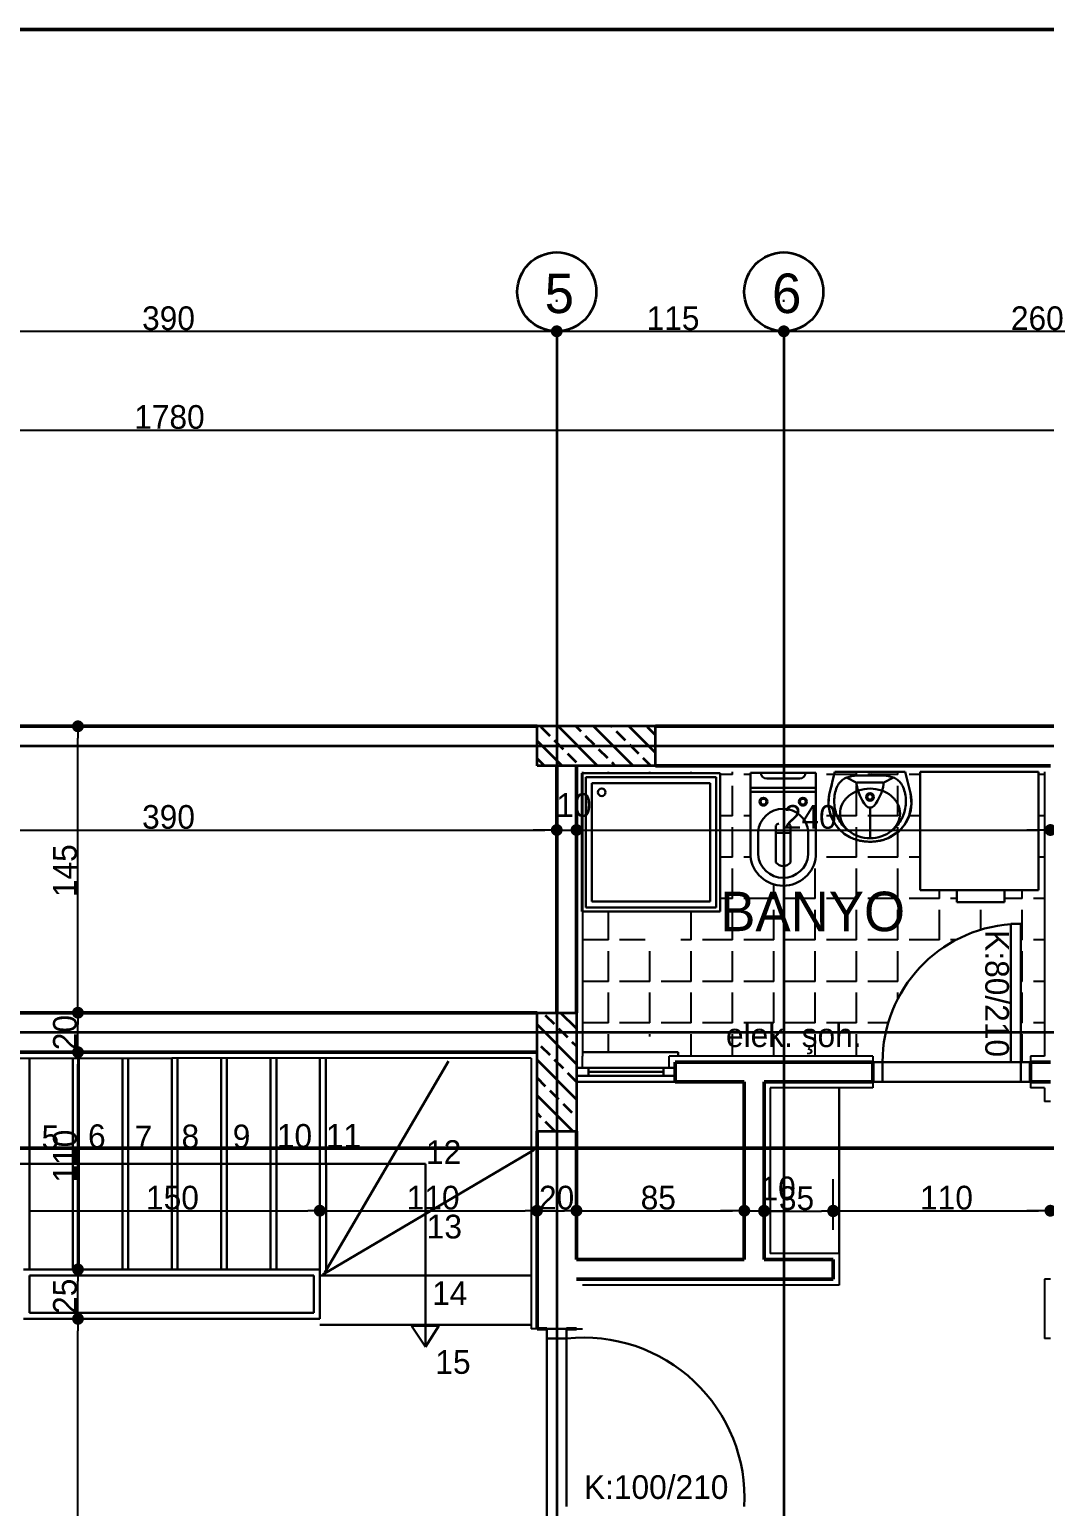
# Model space of a CAD drawing. Header units: millimetres. Extents: x 9537.41 to 9541.95, y -1431.78 to -1431.38.
# Drawn here: x 9537.7179 to 9537.8207, y -1431.5257 to -1431.3761 of the extents above; entities that cross this region are included whole.
import ezdxf
from ezdxf.enums import TextEntityAlignment as Align

# ---------------------------------------------------------------- set-up
doc = ezdxf.new("R2010")
doc.units = ezdxf.units.MM
for name, pattern in [('ACAD_ISO03W100', [30, 12, -18]), ('ACAD_ISO04W100', [30, 24, -3, 0, -3]), ('ACAD_ISO06W100', [36, 24, -3, 0, -3, 0, -3, 0, -3])]:
    doc.linetypes.add(name, pattern=pattern)
for name, color, linetype, lineweight in [('aks', 6, 'Continuous', 35), ('duvar', 214, 'Continuous', 50), ('kapı-pencere', 140, 'Continuous', 30), ('karo', 206, 'Continuous', 25), ('kesit', 3, 'Continuous', 50), ('kolon', 6, 'Continuous', 35), ('lvb.mut.', 203, 'Continuous', 30), ('merdiven', 162, 'Continuous', 30), ('sıva', 203, 'Continuous', 25), ('yazı', 161, 'Continuous', 35), ('ölçü', 4, 'Continuous', 25)]:
    doc.layers.add(name, color=color, linetype=linetype, lineweight=lineweight)

msp = doc.modelspace()

# ---------------------------------------------------------------- linework, layer by layer
at = {"color": 0, "linetype": 'ByBlock', "lineweight": -2}
for p, q in [((9537.770668064086, -1431.406689333453), (9537.770068064086, -1431.406689333453)), ((9537.771868064086, -1431.406689333453), (9537.772468064086, -1431.406689333453)), ((9537.793668064085, -1431.406689333453), (9537.793068064086, -1431.406689333453)), ((9537.794868064086, -1431.406689333453), (9537.795468064085, -1431.406689333453)), ((9537.722773131638, -1431.447289333453), (9537.722773131638, -1431.447889333453)), ((9537.770668064086, -1431.457189333453), (9537.770068064086, -1431.457189333453)), ((9537.770668064086, -1431.457189333453), (9537.770068064086, -1431.457189333453)), ((9537.773868064085, -1431.457189333453), (9537.774468064086, -1431.457189333453)), ((9537.773868064085, -1431.457189333453), (9537.774468064086, -1431.457189333453)), ((9537.820668064085, -1431.457189333453), (9537.820068064086, -1431.457189333453)), ((9537.820668064085, -1431.457189333453), (9537.820068064086, -1431.457189333453)), ((9537.722773131638, -1431.475089333453), (9537.722773131638, -1431.474489333453)), ((9537.722773131638, -1431.476289333453), (9537.722773131638, -1431.476889333453)), ((9537.722773131638, -1431.479089333453), (9537.722773131638, -1431.478489333453)), ((9537.722773131638, -1431.480289333453), (9537.722773131638, -1431.480889333453)), ((9537.717868064086, -1431.495740730483), (9537.718468064086, -1431.495740730483)), ((9537.746668064086, -1431.495740730483), (9537.746068064085, -1431.495740730483)), ((9537.747868064085, -1431.495740730483), (9537.748468064086, -1431.495740730483)), ((9537.768668064085, -1431.495740730483), (9537.768068064086, -1431.495740730483)), ((9537.769868064086, -1431.495740730483), (9537.770468064085, -1431.495740730483)), ((9537.772668064086, -1431.495740730483), (9537.772068064085, -1431.495740730483)), ((9537.773868064085, -1431.495740730483), (9537.774468064086, -1431.495740730483)), ((9537.789668064086, -1431.495740730483), (9537.789068064085, -1431.495740730483)), ((9537.789668064086, -1431.495740730483), (9537.789068064085, -1431.495740730483)), ((9537.792868064085, -1431.495740730483), (9537.793468064086, -1431.495740730483)), ((9537.792868064085, -1431.495795565496), (9537.793468064086, -1431.495795565496)), ((9537.798668064086, -1431.495795565496), (9537.798068064085, -1431.495795565496)), ((9537.799868064085, -1431.495740730483), (9537.800468064086, -1431.495740730483)), ((9537.820668064085, -1431.495740730483), (9537.820068064086, -1431.495740730483)), ((9537.820668064085, -1431.495740730483), (9537.820068064086, -1431.495740730483)), ((9537.722773131638, -1431.501089333453), (9537.722773131638, -1431.500489333453)), ((9537.722773131638, -1431.502289333453), (9537.722773131638, -1431.502889333453)), ((9537.722773131638, -1431.506089333453), (9537.722773131638, -1431.505489333453)), ((9537.722773131638, -1431.507289333453), (9537.722773131638, -1431.507889333453))]:
    msp.add_line(p, q, dxfattribs=at)
at = {"color": 0, "linetype": 'ByBlock', "const_width": 0.0006000000000000001}
for points in [[(9537.771568064085, -1431.406689333453, 1), (9537.770968064086, -1431.406689333453, 1)], [(9537.770968064086, -1431.406689333453, 1), (9537.771568064085, -1431.406689333453, 1)], [(9537.794568064086, -1431.406689333453, 1), (9537.793968064087, -1431.406689333453, 1)], [(9537.793968064087, -1431.406689333453, 1), (9537.794568064086, -1431.406689333453, 1)], [(9537.722773131638, -1431.446989333453, 1), (9537.722773131638, -1431.446389333453, 1)], [(9537.770968064086, -1431.457189333453, 1), (9537.771568064085, -1431.457189333453, 1)], [(9537.770968064086, -1431.457189333453, 1), (9537.771568064085, -1431.457189333453, 1)], [(9537.773568064085, -1431.457189333453, 1), (9537.772968064086, -1431.457189333453, 1)], [(9537.773568064085, -1431.457189333453, 1), (9537.772968064086, -1431.457189333453, 1)], [(9537.820968064087, -1431.457189333453, 1), (9537.821568064086, -1431.457189333453, 1)], [(9537.820968064087, -1431.457189333453, 1), (9537.821568064086, -1431.457189333453, 1)], [(9537.722773131638, -1431.475989333453, 1), (9537.722773131638, -1431.475389333453, 1)], [(9537.722773131638, -1431.475389333453, 1), (9537.722773131638, -1431.475989333453, 1)], [(9537.722773131638, -1431.479989333453, 1), (9537.722773131638, -1431.479389333453, 1)], [(9537.722773131638, -1431.479389333453, 1), (9537.722773131638, -1431.479989333453, 1)], [(9537.746968064086, -1431.495740730483, 1), (9537.747568064085, -1431.495740730483, 1)], [(9537.747568064085, -1431.495740730483, 1), (9537.746968064086, -1431.495740730483, 1)], [(9537.768968064085, -1431.495740730483, 1), (9537.769568064086, -1431.495740730483, 1)], [(9537.769568064086, -1431.495740730483, 1), (9537.768968064085, -1431.495740730483, 1)], [(9537.772968064086, -1431.495740730483, 1), (9537.773568064085, -1431.495740730483, 1)], [(9537.773568064085, -1431.495740730483, 1), (9537.772968064086, -1431.495740730483, 1)], [(9537.789968064086, -1431.495740730483, 1), (9537.790568064085, -1431.495740730483, 1)], [(9537.789968064086, -1431.495740730483, 1), (9537.790568064085, -1431.495740730483, 1)], [(9537.792568064086, -1431.495740730483, 1), (9537.791968064086, -1431.495740730483, 1)], [(9537.792568064086, -1431.495795565496, 1), (9537.791968064086, -1431.495795565496, 1)], [(9537.799568064085, -1431.495740730483, 1), (9537.798968064086, -1431.495740730483, 1)], [(9537.798968064086, -1431.495795565496, 1), (9537.799568064085, -1431.495795565496, 1)], [(9537.820968064087, -1431.495740730483, 1), (9537.821568064086, -1431.495740730483, 1)], [(9537.820968064087, -1431.495740730483, 1), (9537.821568064086, -1431.495740730483, 1)], [(9537.722773131638, -1431.501989333453, 1), (9537.722773131638, -1431.501389333453, 1)], [(9537.722773131638, -1431.501389333453, 1), (9537.722773131638, -1431.501989333453, 1)], [(9537.722773131638, -1431.506989333453, 1), (9537.722773131638, -1431.506389333453, 1)], [(9537.722773131638, -1431.506389333453, 1), (9537.722773131638, -1431.506989333453, 1)]]:
    msp.add_lwpolyline(points, format="xyb", close=True, dxfattribs=at)
at = {"layer": 'aks', "linetype": 'ACAD_ISO06W100'}
for p, q in [((9537.771268064085, -1431.406689333453), (9537.771268064085, -1431.684689333453)), ((9537.794268064086, -1431.406689333453), (9537.794268064086, -1431.684689333453)), ((9538.018268064086, -1431.448689333453), (9537.446268064086, -1431.448689333453)), ((9538.018268064086, -1431.477689333453), (9537.446268064086, -1431.477689333453))]:
    msp.add_line(p, q, dxfattribs=at)
at = {"layer": 'duvar'}
for p, q in [((9537.414621329426, -1431.376132301478), (9538.051063101857, -1431.376132301478)), ((9537.695268064086, -1431.446689333453), (9537.732268064086, -1431.446689333453)), ((9537.769268064087, -1431.446689333453), (9537.732268064086, -1431.446689333453)), ((9537.844268064086, -1431.446689333453), (9537.781268064085, -1431.446689333453)), ((9537.771268064085, -1431.450689333453), (9537.771268064085, -1431.475689333453)), ((9537.771268064085, -1431.450689333453), (9537.771268064085, -1431.475689333453)), ((9537.773268064086, -1431.450689333453), (9537.773268064086, -1431.475689333453)), ((9537.773268064086, -1431.450689333453), (9537.773268064086, -1431.475689333453)), ((9537.821268064086, -1431.450689333453), (9537.781268064085, -1431.450689333453)), ((9537.695268064086, -1431.475689333453), (9537.732268064086, -1431.475689333453)), ((9537.769268064087, -1431.475689333453), (9537.732268064086, -1431.475689333453)), ((9537.695268064086, -1431.479689333453), (9537.732268064086, -1431.479689333453)), ((9537.769268064087, -1431.479689333453), (9537.732268064086, -1431.479689333453)), ((9537.803268064086, -1431.480689333453), (9537.783268064086, -1431.480689333453)), ((9537.783268064086, -1431.480689333453), (9537.783268064086, -1431.482689333453)), ((9537.803268064086, -1431.480689333453), (9537.803268064086, -1431.482689333453)), ((9537.819268064086, -1431.480689333453), (9537.819268064086, -1431.482689333453)), ((9537.821268064086, -1431.480689333453), (9537.819268064086, -1431.480689333453)), ((9537.790268064085, -1431.482689333453), (9537.783268064086, -1431.482689333453)), ((9537.790268064085, -1431.482689333453), (9537.790268064085, -1431.500689333453)), ((9537.803268064086, -1431.482689333453), (9537.792268064086, -1431.482689333453)), ((9537.792268064086, -1431.482689333453), (9537.792268064086, -1431.500689333453)), ((9537.821268064086, -1431.482689333453), (9537.819268064086, -1431.482689333453)), ((9537.769268064087, -1431.487689333453), (9537.769268064087, -1431.507689333453)), ((9537.773268064086, -1431.487689333453), (9537.773268064086, -1431.500689333453)), ((9537.773268064086, -1431.487689333453), (9537.773268064086, -1431.500689333453)), ((9537.790268064085, -1431.500689333453), (9537.773268064086, -1431.500689333453)), ((9537.799268064085, -1431.500689333453), (9537.792268064086, -1431.500689333453)), ((9537.799268064085, -1431.500689333453), (9537.799268064085, -1431.502689333453)), ((9537.799268064085, -1431.502689333453), (9537.773268064086, -1431.502689333453)), ((9537.770268064085, -1431.507689333453), (9537.769268064087, -1431.507689333453)), ((9537.772268064085, -1431.507689333453), (9537.773268064086, -1431.507689333453))]:
    msp.add_line(p, q, dxfattribs=at)
at = {"layer": 'kapı-pencere'}
for p, q in [((9537.817268064086, -1431.480689333453), (9537.817268064086, -1431.466689333453)), ((9537.817268064086, -1431.466689333453), (9537.818268064086, -1431.466689333453)), ((9537.818268064086, -1431.466689333453), (9537.818268064086, -1431.480689333453)), ((9537.783572252587, -1431.479689333453), (9537.773868064085, -1431.479689333453)), ((9537.783572252587, -1431.480089333453), (9537.783572252587, -1431.479689333453)), ((9537.783572252587, -1431.480089333453), (9537.783572252587, -1431.479689333453)), ((9537.783268064086, -1431.481289333453), (9537.773268064086, -1431.481289333453)), ((9537.783268064086, -1431.482089333453), (9537.773268064086, -1431.482089333453)), ((9537.774468064086, -1431.482089333453), (9537.774468064086, -1431.481289333453)), ((9537.782068064085, -1431.481689333453), (9537.774468064086, -1431.481689333453)), ((9537.782068064085, -1431.482089333453), (9537.782068064085, -1431.481289333453)), ((9537.782068064085, -1431.482089333453), (9537.782068064085, -1431.481289333453)), ((9537.803268064086, -1431.480689333453), (9537.804268064087, -1431.480689333453)), ((9537.803268064086, -1431.482689333453), (9537.803268064086, -1431.480689333453)), ((9537.804268064087, -1431.480689333453), (9537.804268064087, -1431.482689333453)), ((9537.817268064086, -1431.480689333453), (9537.804268064087, -1431.480689333453)), ((9537.818268064086, -1431.480689333453), (9537.817268064086, -1431.480689333453)), ((9537.817268064086, -1431.480689333453), (9537.818268064086, -1431.480689333453)), ((9537.818268064086, -1431.480689333453), (9537.819268064086, -1431.480689333453)), ((9537.818268064086, -1431.482689333453), (9537.818268064086, -1431.480689333453)), ((9537.819268064086, -1431.480689333453), (9537.819268064086, -1431.482689333453)), ((9537.819268064086, -1431.480689333453), (9537.819268064086, -1431.482689333453)), ((9537.783268064086, -1431.482689333453), (9537.773268064086, -1431.482689333453)), ((9537.804268064087, -1431.482689333453), (9537.803268064086, -1431.482689333453)), ((9537.804268064087, -1431.482689333453), (9537.803268064086, -1431.482689333453)), ((9537.818268064086, -1431.482689333453), (9537.804268064087, -1431.482689333453)), ((9537.819268064086, -1431.482689333453), (9537.818268064086, -1431.482689333453)), ((9537.819268064086, -1431.482689333453), (9537.818268064086, -1431.482689333453)), ((9537.772268064085, -1431.507689333453), (9537.770268064085, -1431.507689333453)), ((9537.770268064085, -1431.508689333453), (9537.770268064085, -1431.507689333453)), ((9537.770268064085, -1431.507689333453), (9537.772268064085, -1431.507689333453)), ((9537.770268064085, -1431.507689333453), (9537.772268064085, -1431.507689333453)), ((9537.772268064085, -1431.508689333453), (9537.770268064085, -1431.508689333453)), ((9537.770268064085, -1431.526689333453), (9537.770268064085, -1431.508689333453)), ((9537.772268064085, -1431.507689333453), (9537.772268064085, -1431.508689333453)), ((9537.772268064085, -1431.508689333453), (9537.772268064085, -1431.525689333453))]:
    msp.add_line(p, q, dxfattribs=at)
for centre, radius, start, end in [((9537.818268064086, -1431.480689333453), 0.014, 94.09604350883127, 180), ((9537.774033252226, -1431.524849722482), 0.01625650831885146, 357.0394886408324, 96.23366537659435)]:
    msp.add_arc(centre, radius, start, end, dxfattribs=at)
at = {"layer": 'karo'}
for p, q in [((9537.776495464663, -1431.45143766778), (9537.776495464663, -1431.451289333453)), ((9537.780686464663, -1431.45143766778), (9537.780686464663, -1431.451289333453)), ((9537.784877464663, -1431.45143766778), (9537.784877464663, -1431.451289333453)), ((9537.789068464663, -1431.451558876783), (9537.787818633638, -1431.451558876783)), ((9537.789068464663, -1431.451558876783), (9537.789068464663, -1431.451289333453)), ((9537.790878536201, -1431.451558876783), (9537.790211464662, -1431.451558876783)), ((9537.793259464663, -1431.451383551365), (9537.793259464663, -1431.451289333453)), ((9537.797450464663, -1431.451383551365), (9537.797450464663, -1431.451289333453)), ((9537.799369811992, -1431.451558876783), (9537.798593464662, -1431.451558876783)), ((9537.801641464663, -1431.451558876783), (9537.799369811992, -1431.451558876783)), ((9537.801641464663, -1431.451558876783), (9537.801641464663, -1431.451289333453)), ((9537.805832464663, -1431.451558876783), (9537.802784464662, -1431.451558876783)), ((9537.805832464663, -1431.451558876783), (9537.805832464663, -1431.451289333453)), ((9537.808072953196, -1431.451558876783), (9537.806975464662, -1431.451558876783)), ((9537.820668064085, -1431.451558876783), (9537.820072953196, -1431.451558876783)), ((9537.789068464663, -1431.455749876783), (9537.789068464663, -1431.452701876783)), ((9537.801641464663, -1431.455749876783), (9537.801641464663, -1431.452701876783)), ((9537.805832464663, -1431.455749876783), (9537.805832464663, -1431.452701876783)), ((9537.789068464663, -1431.455749876783), (9537.787818633638, -1431.455749876783)), ((9537.790878536201, -1431.455749876783), (9537.790211464662, -1431.455749876783)), ((9537.801641464663, -1431.455749876783), (9537.798593464662, -1431.455749876783)), ((9537.805832464663, -1431.455749876783), (9537.802784464662, -1431.455749876783)), ((9537.808072953196, -1431.455749876783), (9537.806975464662, -1431.455749876783)), ((9537.820668064085, -1431.455749876783), (9537.820072953196, -1431.455749876783)), ((9537.789068464663, -1431.459940876783), (9537.789068464663, -1431.456892876783)), ((9537.801641464663, -1431.459940876783), (9537.801641464663, -1431.456892876783)), ((9537.805832464663, -1431.459940876783), (9537.805832464663, -1431.456892876783)), ((9537.789068464663, -1431.459940876783), (9537.787818633638, -1431.459940876783)), ((9537.789068464663, -1431.464131876783), (9537.789068464663, -1431.461083876783)), ((9537.790890961869, -1431.459940876783), (9537.790211464662, -1431.459940876783)), ((9537.797450464663, -1431.464131876783), (9537.797450464663, -1431.461083876783)), ((9537.801641464663, -1431.459940876783), (9537.798593464662, -1431.459940876783)), ((9537.801641464663, -1431.464131876783), (9537.801641464663, -1431.461083876783)), ((9537.805832464663, -1431.459940876783), (9537.802784464662, -1431.459940876783)), ((9537.805832464663, -1431.464131876783), (9537.805832464663, -1431.461083876783)), ((9537.808072953196, -1431.459940876783), (9537.806975464662, -1431.459940876783)), ((9537.820668064085, -1431.459940876783), (9537.820072953196, -1431.459940876783)), ((9537.789068464663, -1431.464131876783), (9537.787818633638, -1431.464131876783)), ((9537.793259464663, -1431.464131876783), (9537.790211464662, -1431.464131876783)), ((9537.793259464663, -1431.464131876783), (9537.793259464663, -1431.462700355604)), ((9537.797450464663, -1431.464131876783), (9537.794402464662, -1431.464131876783)), ((9537.801641464663, -1431.464131876783), (9537.798593464662, -1431.464131876783)), ((9537.805832464663, -1431.464131876783), (9537.802784464662, -1431.464131876783)), ((9537.810023464663, -1431.464131876783), (9537.806975464662, -1431.464131876783)), ((9537.810023464663, -1431.464131876783), (9537.810023464663, -1431.463289333453)), ((9537.811788120258, -1431.464131876783), (9537.811166464662, -1431.464131876783)), ((9537.818405464663, -1431.464131876783), (9537.816629934818, -1431.464131876783)), ((9537.818405464663, -1431.464131876783), (9537.818405464663, -1431.463289333453)), ((9537.820668064085, -1431.464131876783), (9537.819548464662, -1431.464131876783)), ((9537.776495464663, -1431.468322876783), (9537.776495464663, -1431.46543766778)), ((9537.784877464663, -1431.468322876783), (9537.784877464663, -1431.46543766778)), ((9537.789068464663, -1431.468322876783), (9537.789068464663, -1431.465274876783)), ((9537.793259464663, -1431.468322876783), (9537.793259464663, -1431.465274876783)), ((9537.797450464663, -1431.468322876783), (9537.797450464663, -1431.465274876783)), ((9537.801641464663, -1431.468322876783), (9537.801641464663, -1431.465274876783)), ((9537.805832464663, -1431.468322876783), (9537.805832464663, -1431.465274876783)), ((9537.810023464663, -1431.468322876783), (9537.810023464663, -1431.465274876783)), ((9537.814214464663, -1431.467289022572), (9537.814214464663, -1431.465274876783)), ((9537.818405464663, -1431.468322876783), (9537.818405464663, -1431.465274876783)), ((9537.776495464663, -1431.468322876783), (9537.773868064085, -1431.468322876783)), ((9537.780232700105, -1431.468322876783), (9537.777638464662, -1431.468322876783)), ((9537.784877464663, -1431.468322876783), (9537.783832700105, -1431.468322876783)), ((9537.789068464663, -1431.468322876783), (9537.786020464662, -1431.468322876783)), ((9537.793259464663, -1431.468322876783), (9537.790211464662, -1431.468322876783)), ((9537.797450464663, -1431.468322876783), (9537.794402464662, -1431.468322876783)), ((9537.801641464663, -1431.468322876783), (9537.798593464662, -1431.468322876783)), ((9537.805832464663, -1431.468322876783), (9537.802784464662, -1431.468322876783)), ((9537.810023464663, -1431.468322876783), (9537.806975464662, -1431.468322876783)), ((9537.811705233187, -1431.468322876783), (9537.811166464662, -1431.468322876783)), ((9537.818405464663, -1431.468322876783), (9537.818268064086, -1431.468322876783)), ((9537.820668064085, -1431.468322876783), (9537.819548464662, -1431.468322876783)), ((9537.776495464663, -1431.472513876783), (9537.776495464663, -1431.469465876783)), ((9537.780686464663, -1431.472513876783), (9537.780686464663, -1431.469465876783)), ((9537.784877464663, -1431.472513876783), (9537.784877464663, -1431.469465876783)), ((9537.789068464663, -1431.472513876783), (9537.789068464663, -1431.469465876783)), ((9537.793259464663, -1431.472513876783), (9537.793259464663, -1431.469465876783)), ((9537.797450464663, -1431.472513876783), (9537.797450464663, -1431.469465876783)), ((9537.801641464663, -1431.472513876783), (9537.801641464663, -1431.469465876783)), ((9537.805832464663, -1431.472513876783), (9537.805832464663, -1431.469465876783)), ((9537.818405464663, -1431.472513876783), (9537.818405464663, -1431.469465876783)), ((9537.776495464663, -1431.472513876783), (9537.773868064085, -1431.472513876783)), ((9537.780686464663, -1431.472513876783), (9537.777638464662, -1431.472513876783)), ((9537.784877464663, -1431.472513876783), (9537.781829464662, -1431.472513876783)), ((9537.789068464663, -1431.472513876783), (9537.786020464662, -1431.472513876783)), ((9537.793259464663, -1431.472513876783), (9537.790211464662, -1431.472513876783)), ((9537.797450464663, -1431.472513876783), (9537.794402464662, -1431.472513876783)), ((9537.801641464663, -1431.472513876783), (9537.798593464662, -1431.472513876783)), ((9537.805832464663, -1431.472513876783), (9537.802784464662, -1431.472513876783)), ((9537.818405464663, -1431.472513876783), (9537.818268064086, -1431.472513876783)), ((9537.820668064085, -1431.472513876783), (9537.819548464662, -1431.472513876783)), ((9537.776495464663, -1431.476704876783), (9537.776495464663, -1431.473656876783)), ((9537.780686464663, -1431.476704876783), (9537.780686464663, -1431.473656876783)), ((9537.784877464663, -1431.476704876783), (9537.784877464663, -1431.473656876783)), ((9537.789068464663, -1431.476704876783), (9537.789068464663, -1431.473656876783)), ((9537.793259464663, -1431.476704876783), (9537.793259464663, -1431.473656876783)), ((9537.797450464663, -1431.476704876783), (9537.797450464663, -1431.473656876783)), ((9537.801641464663, -1431.476704876783), (9537.801641464663, -1431.473656876783)), ((9537.805832464663, -1431.474258480711), (9537.805832464663, -1431.473656876783)), ((9537.818405464663, -1431.476704876783), (9537.818405464663, -1431.473656876783)), ((9537.776495464663, -1431.476704876783), (9537.773868064085, -1431.476704876783)), ((9537.780686464663, -1431.476704876783), (9537.777638464662, -1431.476704876783)), ((9537.784877464663, -1431.476704876783), (9537.781829464662, -1431.476704876783)), ((9537.789068464663, -1431.476704876783), (9537.786020464662, -1431.476704876783)), ((9537.793259464663, -1431.476704876783), (9537.790211464662, -1431.476704876783)), ((9537.797450464663, -1431.476704876783), (9537.794402464662, -1431.476704876783)), ((9537.801641464663, -1431.476704876783), (9537.798593464662, -1431.476704876783)), ((9537.804847031895, -1431.476704876783), (9537.802784464662, -1431.476704876783)), ((9537.818405464663, -1431.476704876783), (9537.818268064086, -1431.476704876783)), ((9537.820668064085, -1431.476704876783), (9537.819548464662, -1431.476704876783)), ((9537.776495464663, -1431.479689333453), (9537.776495464663, -1431.477847876783)), ((9537.780686464663, -1431.478089333453), (9537.780686464663, -1431.477847876783)), ((9537.784877464663, -1431.480089333453), (9537.784877464663, -1431.477847876783)), ((9537.789068464663, -1431.480089333453), (9537.789068464663, -1431.477847876783)), ((9537.793259464663, -1431.480089333453), (9537.793259464663, -1431.477847876783)), ((9537.797450464663, -1431.480089333453), (9537.797450464663, -1431.477847876783)), ((9537.801641464663, -1431.480089333453), (9537.801641464663, -1431.477847876783)), ((9537.818405464663, -1431.480689333453), (9537.818405464663, -1431.477847876783))]:
    msp.add_line(p, q, dxfattribs=at)
at = {"layer": 'kesit', "linetype": 'ACAD_ISO04W100'}
msp.add_line((9537.498548722599, -1431.489415038047), (9537.967822734474, -1431.489415038047), dxfattribs=at)
at = {"layer": 'kolon'}
for p, q in [((9537.769268064087, -1431.450689333453), (9537.769268064087, -1431.446689333453)), ((9537.781268064085, -1431.446689333453), (9537.769268064087, -1431.446689333453)), ((9537.770590320557, -1431.44767598487), (9537.769692294945, -1431.446777959258)), ((9537.775399720365, -1431.450689333453), (9537.771399720365, -1431.446689333453)), ((9537.7737334102, -1431.447226972064), (9537.77319577159, -1431.446689333453)), ((9537.775080448619, -1431.448574010482), (9537.774182423005, -1431.44767598487)), ((9537.778991822814, -1431.450689333453), (9537.774991822813, -1431.446689333453)), ((9537.776876499842, -1431.446777959258), (9537.776787874038, -1431.446689333453)), ((9537.77822353826, -1431.448124997676), (9537.777325512649, -1431.447226972064)), ((9537.781268064085, -1431.449373472278), (9537.778583925261, -1431.446689333453)), ((9537.781268064085, -1431.447577421053), (9537.78046860229, -1431.446777959258)), ((9537.781268064085, -1431.450689333453), (9537.781268064085, -1431.446689333453)), ((9537.781268064085, -1431.450689333453), (9537.781268064085, -1431.446689333453)), ((9537.771807617915, -1431.450689333453), (9537.769268064087, -1431.448149779623)), ((9537.771937358975, -1431.449023023288), (9537.771039333364, -1431.448124997676)), ((9537.776427487035, -1431.4499210489), (9537.775529461424, -1431.449023023288)), ((9537.779570576678, -1431.449472036094), (9537.778672551067, -1431.448574010482)), ((9537.770011566692, -1431.450689333453), (9537.769268064087, -1431.449945830847)), ((9537.781268064085, -1431.450689333453), (9537.769268064087, -1431.450689333453)), ((9537.773284397394, -1431.450370061707), (9537.772386371782, -1431.449472036094)), ((9537.777195771589, -1431.450689333453), (9537.776876499842, -1431.450370061707)), ((9537.780787874037, -1431.450689333453), (9537.780019589485, -1431.4499210489)), ((9537.769268064087, -1431.487689333453), (9537.769268064087, -1431.475689333453)), ((9537.769268064087, -1431.475689333453), (9537.773268064086, -1431.475689333453)), ((9537.771039333364, -1431.476861817264), (9537.770141307752, -1431.475963791652)), ((9537.773268064086, -1431.477294496762), (9537.771662900777, -1431.475689333453)), ((9537.773268064086, -1431.475689333453), (9537.773268064086, -1431.487689333453)), ((9537.773268064086, -1431.48088659921), (9537.769268064087, -1431.47688659921)), ((9537.772386371782, -1431.478208855682), (9537.771488346169, -1431.47731083007)), ((9537.770590320557, -1431.480004906906), (9537.769692294945, -1431.479106881294)), ((9537.773268064086, -1431.479090547986), (9537.772835384587, -1431.478657868488)), ((9537.773268064086, -1431.484478701659), (9537.769268064087, -1431.480478701659)), ((9537.771937358975, -1431.481351945324), (9537.771039333364, -1431.480453919712)), ((9537.773268064086, -1431.482682650435), (9537.772386371782, -1431.48180095813)), ((9537.770141307752, -1431.483147996548), (9537.769268064087, -1431.482274752883)), ((9537.771488346169, -1431.484495034967), (9537.770590320557, -1431.483597009354)), ((9537.772886593431, -1431.487689333453), (9537.769268064087, -1431.484070804107)), ((9537.772835384587, -1431.485842073385), (9537.771937358975, -1431.484944047773)), ((9537.769692294945, -1431.486291086191), (9537.769268064087, -1431.485866855331)), ((9537.769294490983, -1431.487689333453), (9537.769268064087, -1431.487662906555)), ((9537.769268064087, -1431.487689333453), (9537.773268064086, -1431.487689333453)), ((9537.771039333364, -1431.487638124609), (9537.770141307752, -1431.486740098997))]:
    msp.add_line(p, q, dxfattribs=at)
for centre in [(9537.771268064085, -1431.402689333453), (9537.794268064086, -1431.402689333453)]:
    msp.add_circle(centre, 0.004, dxfattribs=at)
at = {"layer": 'lvb.mut.'}
for p, q in [((9537.773818633637, -1431.45143766778), (9537.787818633638, -1431.45143766778)), ((9537.773818633637, -1431.46543766778), (9537.773818633637, -1431.45143766778)), ((9537.774218633638, -1431.46503766778), (9537.774218633638, -1431.45183766778)), ((9537.774218633638, -1431.45183766778), (9537.787418633638, -1431.45183766778)), ((9537.787418633638, -1431.45183766778), (9537.787418633638, -1431.46503766778)), ((9537.787818633638, -1431.45143766778), (9537.787818633638, -1431.46543766778)), ((9537.790878536201, -1431.451383551365), (9537.797526609816, -1431.451383551365)), ((9537.790878536201, -1431.451383551365), (9537.790878536201, -1431.454236207637)), ((9537.792531392322, -1431.451983551365), (9537.79451869352, -1431.451983551365)), ((9537.795873753696, -1431.451983551365), (9537.794538378883, -1431.451983551365)), ((9537.797526609816, -1431.459836207636), (9537.797526609816, -1431.451383551365)), ((9537.799434527285, -1431.451289333453), (9537.798910550686, -1431.453471729403)), ((9537.799084729808, -1431.452746262254), (9537.799213144488, -1431.45221140692)), ((9537.799213144488, -1431.45221140692), (9537.799434527285, -1431.451289333453)), ((9537.799434527285, -1431.451289333453), (9537.806567471986, -1431.451289333453)), ((9537.800119364585, -1431.452193484953), (9537.800026175686, -1431.452281429453)), ((9537.800217650185, -1431.452114088153), (9537.800119364585, -1431.452193484953)), ((9537.800320878836, -1431.452042711603), (9537.800217650185, -1431.452114088153)), ((9537.800428811835, -1431.451978859353), (9537.800320878836, -1431.452042711603)), ((9537.800320878836, -1431.452042711603), (9537.800320878836, -1431.452042711603)), ((9537.800540864335, -1431.451922160053), (9537.800428811835, -1431.451978859353)), ((9537.800656365036, -1431.451872273153), (9537.800540864335, -1431.451922160053)), ((9537.801669091436, -1431.452423984803), (9537.800616483235, -1431.451889498753)), ((9537.800774642985, -1431.451828858453), (9537.800656365036, -1431.451872273153)), ((9537.800895027585, -1431.451791575403), (9537.800774642985, -1431.451828858453)), ((9537.801016847536, -1431.451760083453), (9537.800895027585, -1431.451791575403)), ((9537.801139431886, -1431.451734042403), (9537.801016847536, -1431.451760083453)), ((9537.801262109686, -1431.451713112053), (9537.801139431886, -1431.451734042403)), ((9537.801384271586, -1431.451696906353), (9537.801262109686, -1431.451713112053)), ((9537.801262109686, -1431.451713112053), (9537.801262109686, -1431.451713112053)), ((9537.801505556035, -1431.451684855503), (9537.801384271586, -1431.451696906353)), ((9537.801625664486, -1431.451676345603), (9537.801505556035, -1431.451684855503)), ((9537.801744296286, -1431.451670761353), (9537.801625664486, -1431.451676345603)), ((9537.801861152535, -1431.451667488503), (9537.801744296286, -1431.451670761353)), ((9537.801975933986, -1431.451665911753), (9537.801861152535, -1431.451667488503)), ((9537.802088340335, -1431.451665416503), (9537.801975933986, -1431.451665911753)), ((9537.802198072686, -1431.451665387803), (9537.802088340335, -1431.451665416503)), ((9537.802305002235, -1431.451665321653), (9537.802198072686, -1431.451665387803)), ((9537.802198072686, -1431.451665387803), (9537.802198072686, -1431.451665387803)), ((9537.802409683385, -1431.451665152953), (9537.802305002235, -1431.451665321653)), ((9537.802512840286, -1431.451664927903), (9537.802409683385, -1431.451665152953)), ((9537.802615198836, -1431.451664692703), (9537.802512840286, -1431.451664927903)), ((9537.802717483535, -1431.451664492153), (9537.802615198836, -1431.451664692703)), ((9537.802820419236, -1431.451664373153), (9537.802717483535, -1431.451664492153)), ((9537.802924730786, -1431.451664380503), (9537.802820419236, -1431.451664373153)), ((9537.803031143736, -1431.451664560753), (9537.802924730786, -1431.451664380503)), ((9537.803140147385, -1431.451664941553), (9537.803031143736, -1431.451664560753)), ((9537.803031143736, -1431.451664560753), (9537.803031143736, -1431.451664560753)), ((9537.803251288835, -1431.451665477053), (9537.803140147385, -1431.451664941553)), ((9537.803363879986, -1431.451666104253), (9537.803251288835, -1431.451665477053)), ((9537.803477233085, -1431.451666759453), (9537.803363879986, -1431.451666104253)), ((9537.803590660036, -1431.451667379653), (9537.803477233085, -1431.451666759453)), ((9537.803703472735, -1431.451667901153), (9537.803590660036, -1431.451667379653)), ((9537.803814983086, -1431.451668260253), (9537.803703472735, -1431.451667901153)), ((9537.803924503336, -1431.451668394303), (9537.803814983086, -1431.451668260253)), ((9537.804031586185, -1431.451668356853), (9537.803924503336, -1431.451668394303)), ((9537.803924503336, -1431.451668394303), (9537.803924503336, -1431.451668394303)), ((9537.804136751385, -1431.451668671503), (9537.804031586185, -1431.451668356853)), ((9537.804240758085, -1431.451669979453), (9537.804136751385, -1431.451668671503)), ((9537.804344367536, -1431.451672922253), (9537.804240758085, -1431.451669979453)), ((9537.804332840285, -1431.452423984803), (9537.805386020736, -1431.451889224353)), ((9537.804448339586, -1431.451678141103), (9537.804344367536, -1431.451672922253)), ((9537.804553434436, -1431.451686276503), (9537.804448339586, -1431.451678141103)), ((9537.804660412636, -1431.451697970353), (9537.804553434436, -1431.451686276503)), ((9537.804770034036, -1431.451713863853), (9537.804660412636, -1431.451697970353)), ((9537.804882761686, -1431.451734546053), (9537.804770034036, -1431.451713863853)), ((9537.804770034036, -1431.451713863853), (9537.804770034036, -1431.451713863853)), ((9537.804997868636, -1431.451760400553), (9537.804882761686, -1431.451734546053)), ((9537.805114331135, -1431.451791758803), (9537.804997868636, -1431.451760400553)), ((9537.805231124035, -1431.451828952253), (9537.805114331135, -1431.451791758803)), ((9537.805347223935, -1431.451872313053), (9537.805231124035, -1431.451828952253)), ((9537.805461606036, -1431.451922171953), (9537.805347223935, -1431.451872313053)), ((9537.805573246236, -1431.451978860753), (9537.805461606036, -1431.451922171953)), ((9537.805681120435, -1431.452042711603), (9537.805573246236, -1431.451978860753)), ((9537.805784349086, -1431.452114088153), (9537.805681120435, -1431.452042711603)), ((9537.805681120435, -1431.452042711603), (9537.805681120435, -1431.452042711603)), ((9537.805882634686, -1431.452193484953), (9537.805784349086, -1431.452114088153)), ((9537.805975823585, -1431.452281429453), (9537.805882634686, -1431.452193484953)), ((9537.806567471986, -1431.451289333453), (9537.807091448421, -1431.453471729414)), ((9537.806567471986, -1431.451289333453), (9537.807091448585, -1431.453471729403)), ((9537.808072953196, -1431.451289333453), (9537.808072953196, -1431.463289333453)), ((9537.820072953196, -1431.451289333453), (9537.808072953196, -1431.451289333453)), ((9537.820072953196, -1431.463289333453), (9537.820072953196, -1431.451289333453)), ((9537.774818633638, -1431.45243766778), (9537.786818633638, -1431.45243766778)), ((9537.774818633638, -1431.46443766778), (9537.774818633638, -1431.45243766778)), ((9537.786818633638, -1431.45243766778), (9537.786818633638, -1431.46443766778)), ((9537.790878536201, -1431.452923158216), (9537.797526609816, -1431.452923158216)), ((9537.790878536201, -1431.453323158215), (9537.797526609816, -1431.453323158215)), ((9537.798821828626, -1431.453991417382), (9537.798910550686, -1431.453471729403)), ((9537.798910550686, -1431.453471729403), (9537.799004581238, -1431.453080086157)), ((9537.799004581238, -1431.453080086157), (9537.799084729808, -1431.452746262254)), ((9537.799413511535, -1431.453703379353), (9537.799390313536, -1431.453888404753)), ((9537.799444752885, -1431.453522237903), (9537.799413511535, -1431.453703379353)), ((9537.799483630886, -1431.453346545603), (9537.799444752885, -1431.453522237903)), ((9537.799529740585, -1431.453177868003), (9537.799483630886, -1431.453346545603)), ((9537.799582675985, -1431.453017769953), (9537.799529740585, -1431.453177868003)), ((9537.799642031436, -1431.452867817703), (9537.799582675985, -1431.453017769953)), ((9537.799707443635, -1431.452729227153), (9537.799642031436, -1431.452867817703)), ((9537.799642031436, -1431.452867817703), (9537.799642031436, -1431.452867817703)), ((9537.799778716935, -1431.452601820503), (9537.799707443635, -1431.452729227153)), ((9537.799855698735, -1431.452485069953), (9537.799778716935, -1431.452601820503)), ((9537.799938236085, -1431.452378448753), (9537.799855698735, -1431.452485069953)), ((9537.800026175686, -1431.452281429453), (9537.799938236085, -1431.452378448753)), ((9537.801800722935, -1431.452364302453), (9537.804201208786, -1431.452364302453)), ((9537.806063763186, -1431.452378448753), (9537.805975823585, -1431.452281429453)), ((9537.806146300536, -1431.452485069953), (9537.806063763186, -1431.452378448753)), ((9537.806223282336, -1431.452601820503), (9537.806146300536, -1431.452485069953)), ((9537.806294555636, -1431.452729227153), (9537.806223282336, -1431.452601820503)), ((9537.806359967835, -1431.452867817703), (9537.806294555636, -1431.452729227153)), ((9537.806419323286, -1431.453017769953), (9537.806359967835, -1431.452867817703)), ((9537.806359967835, -1431.452867817703), (9537.806359967835, -1431.452867817703)), ((9537.806472258686, -1431.453177868003), (9537.806419323286, -1431.453017769953)), ((9537.806518368385, -1431.453346545603), (9537.806472258686, -1431.453177868003)), ((9537.806557246386, -1431.453522237903), (9537.806518368385, -1431.453346545603)), ((9537.806588487736, -1431.453703379353), (9537.806557246386, -1431.453522237903)), ((9537.806611685735, -1431.453888404753), (9537.806588487736, -1431.453703379353)), ((9537.807091448421, -1431.453471729414), (9537.80719700946, -1431.454575087534)), ((9537.790878536201, -1431.454236207637), (9537.790878536201, -1431.459836207636)), ((9537.798804925626, -1431.454573652141), (9537.798821828626, -1431.453991417382)), ((9537.79892277605, -1431.455372323001), (9537.798804925626, -1431.454573652141)), ((9537.799375563836, -1431.454075748203), (9537.799369668435, -1431.454263844853)), ((9537.799369668435, -1431.454263844853), (9537.799369668435, -1431.454263844853)), ((9537.799369668435, -1431.454263844853), (9537.799372942336, -1431.454451330403)), ((9537.799372942336, -1431.454451330403), (9537.799385336535, -1431.454637645553)), ((9537.799390313536, -1431.453888404753), (9537.799375563836, -1431.454075748203)), ((9537.799385336535, -1431.454637645553), (9537.799406711736, -1431.454822432603)), ((9537.799406711736, -1431.454822432603), (9537.799436928286, -1431.455005334203)), ((9537.799436928286, -1431.455005334203), (9537.799475846885, -1431.455185992303)), ((9537.799475846885, -1431.455185992303), (9537.799523327885, -1431.455364048853)), ((9537.803000999636, -1431.454922230903), (9537.803000999636, -1431.455893628953)), ((9537.806478671386, -1431.455364048853), (9537.806526152386, -1431.455185992303)), ((9537.806526152386, -1431.455185992303), (9537.806565070985, -1431.455005334203)), ((9537.806565070985, -1431.455005334203), (9537.806595287535, -1431.454822432603)), ((9537.806595287535, -1431.454822432603), (9537.806616662736, -1431.454637645553)), ((9537.806626435437, -1431.454075748203), (9537.806611685735, -1431.453888404753)), ((9537.806616662736, -1431.454637645553), (9537.806629056935, -1431.454451330403)), ((9537.806632330836, -1431.454263844853), (9537.806626435437, -1431.454075748203)), ((9537.806629056935, -1431.454451330403), (9537.806632330836, -1431.454263844853)), ((9537.806632330836, -1431.454263844853), (9537.806632330836, -1431.454263844853)), ((9537.80719700946, -1431.454575087534), (9537.806963202687, -1431.455749650713)), ((9537.799128033992, -1431.455974004017), (9537.79892277605, -1431.455372323001)), ((9537.799469768112, -1431.45660076493), (9537.799128033992, -1431.455974004017)), ((9537.799863262015, -1431.457098055331), (9537.799469768112, -1431.45660076493)), ((9537.799523327885, -1431.455364048853), (9537.799579231985, -1431.455539146153)), ((9537.799579231985, -1431.455539146153), (9537.799643419536, -1431.455710926853)), ((9537.799643419536, -1431.455710926853), (9537.799643419536, -1431.455710926853)), ((9537.799643419536, -1431.455710926853), (9537.799715737585, -1431.455879036753)), ((9537.799715737585, -1431.455879036753), (9537.799795979985, -1431.456043137053)), ((9537.799795979985, -1431.456043137053), (9537.799883927286, -1431.456202892453)), ((9537.799883927286, -1431.456202892453), (9537.799979359686, -1431.456357968003)), ((9537.799979359686, -1431.456357968003), (9537.800082058435, -1431.456508028403)), ((9537.800082058435, -1431.456508028403), (9537.800191803035, -1431.456652739053)), ((9537.800191803035, -1431.456652739053), (9537.800308374386, -1431.456791765003)), ((9537.803000999636, -1431.455893628953), (9537.803000999636, -1431.456863219253)), ((9537.805693624885, -1431.456791765003), (9537.805810196236, -1431.456652739053)), ((9537.805810196236, -1431.456652739053), (9537.805919940836, -1431.456508028403)), ((9537.805919940836, -1431.456508028403), (9537.806022639586, -1431.456357968003)), ((9537.806484062918, -1431.456671158188), (9537.805937079052, -1431.457299698217)), ((9537.806022639586, -1431.456357968003), (9537.806118071985, -1431.456202892453)), ((9537.806118071985, -1431.456202892453), (9537.806206019286, -1431.456043137053)), ((9537.806206019286, -1431.456043137053), (9537.806286261686, -1431.455879036753)), ((9537.806286261686, -1431.455879036753), (9537.806358579735, -1431.455710926853)), ((9537.806358579735, -1431.455710926853), (9537.806422767286, -1431.455539146153)), ((9537.806358579735, -1431.455710926853), (9537.806358579735, -1431.455710926853)), ((9537.806422767286, -1431.455539146153), (9537.806478671386, -1431.455364048853)), ((9537.806963202687, -1431.455749650713), (9537.806484062918, -1431.456671158188)), ((9537.791663394528, -1431.459681296672), (9537.791663394528, -1431.457391118601)), ((9537.793463394528, -1431.460466830097), (9537.793463394528, -1431.456719126088)), ((9537.79494175149, -1431.457476509112), (9537.793463394528, -1431.457476509112)), ((9537.79494175149, -1431.460466830097), (9537.79494175149, -1431.456719126088)), ((9537.79674175149, -1431.459681296672), (9537.79674175149, -1431.457391118601)), ((9537.800378498368, -1431.457562619054), (9537.799863262015, -1431.457098055331)), ((9537.800308374386, -1431.456791765003), (9537.800431553385, -1431.456924770253)), ((9537.800937644812, -1431.457915243906), (9537.800378498368, -1431.457562619054)), ((9537.800431553385, -1431.456924770253), (9537.800431553385, -1431.456924770253)), ((9537.800431553385, -1431.456924770253), (9537.800561090486, -1431.457051431753)), ((9537.800561090486, -1431.457051431753), (9537.800696619586, -1431.457171468453)), ((9537.800696619586, -1431.457171468453), (9537.800854786685, -1431.457286456403)), ((9537.801333566747, -1431.458086007288), (9537.800937644812, -1431.457915243906)), ((9537.801178272435, -1431.458030161253), (9537.801333566747, -1431.458086007288)), ((9537.80201959548, -1431.458279694629), (9537.801333566747, -1431.458086007288)), ((9537.801333566747, -1431.458086007288), (9537.80147045391, -1431.458132934932)), ((9537.80147045391, -1431.458132934932), (9537.801591738116, -1431.458172025254)), ((9537.801591738116, -1431.458172025254), (9537.801700223565, -1431.458204359327)), ((9537.801700223565, -1431.458204359327), (9537.801798714447, -1431.458231018218)), ((9537.803000999636, -1431.456863219253), (9537.803000999636, -1431.458022247753)), ((9537.804301775686, -1431.458204359403), (9537.804203284986, -1431.458231018203)), ((9537.804823726836, -1431.458030161253), (9537.804252530335, -1431.458217688803)), ((9537.804410261335, -1431.458172025353), (9537.804301775686, -1431.458204359403)), ((9537.804531545436, -1431.458132934903), (9537.804410261335, -1431.458172025353)), ((9537.804668432536, -1431.458086007253), (9537.804531545436, -1431.458132934903)), ((9537.804823726836, -1431.458030161253), (9537.804668432536, -1431.458086007253)), ((9537.805937079052, -1431.457299698217), (9537.804823726836, -1431.458030161253)), ((9537.805147212586, -1431.457286456403), (9537.805305379685, -1431.457171468453)), ((9537.805305379685, -1431.457171468453), (9537.805440908785, -1431.457051431753)), ((9537.805440908785, -1431.457051431753), (9537.805570445886, -1431.456924770253)), ((9537.805570445886, -1431.456924770253), (9537.805693624885, -1431.456791765003)), ((9537.805570445886, -1431.456924770253), (9537.805570445886, -1431.456924770253)), ((9537.801798714447, -1431.458231018218), (9537.80189001496, -1431.458253083)), ((9537.80189001496, -1431.458253083), (9537.8019769293, -1431.458271634743)), ((9537.8019769293, -1431.458271634743), (9537.80206226166, -1431.458287754516)), ((9537.802514573714, -1431.458347423162), (9537.80201959548, -1431.458279694629)), ((9537.80206226166, -1431.458287754516), (9537.802148932384, -1431.458302394288)), ((9537.802148932384, -1431.458302394288), (9537.802240326395, -1431.458315989619)), ((9537.802240326395, -1431.458315989619), (9537.802339944765, -1431.458328846966)), ((9537.802339944765, -1431.458328846966), (9537.802451288564, -1431.458341272786)), ((9537.802451288564, -1431.458341272786), (9537.802577858865, -1431.458353573538)), ((9537.80298731137, -1431.458385907808), (9537.802514573714, -1431.458347423162)), ((9537.802577858865, -1431.458353573538), (9537.802723156738, -1431.458366055678)), ((9537.802723156738, -1431.458366055678), (9537.802890683255, -1431.458379025664)), ((9537.802890683255, -1431.458379025664), (9537.803083939485, -1431.458392789953)), ((9537.803502733736, -1431.458348944228), (9537.80298731137, -1431.458385907808)), ((9537.803166879336, -1431.458384547453), (9537.803083939485, -1431.458392789953)), ((9537.803313832786, -1431.458369532803), (9537.803166879336, -1431.458384547453)), ((9537.803444389436, -1431.458355585653), (9537.803313832786, -1431.458369532803)), ((9537.803561078035, -1431.458342302803), (9537.803444389436, -1431.458355585653)), ((9537.804252530335, -1431.458217688803), (9537.803502733736, -1431.458348944228)), ((9537.803666428386, -1431.458329281403), (9537.803561078035, -1431.458342302803)), ((9537.803762968886, -1431.458316118253), (9537.803666428386, -1431.458329281403)), ((9537.803853228987, -1431.458302410153), (9537.803762968886, -1431.458316118253)), ((9537.803939737785, -1431.458287754253), (9537.803853228987, -1431.458302410153)), ((9537.804025069885, -1431.458271634653), (9537.803939737785, -1431.458287754253)), ((9537.804111984336, -1431.458253082903), (9537.804025069885, -1431.458271634653)), ((9537.804203284986, -1431.458231018203), (9537.804111984336, -1431.458253082903)), ((9537.808072953196, -1431.463289333453), (9537.820072953196, -1431.463289333453)), ((9537.811788120258, -1431.464506490536), (9537.811788120258, -1431.463289333453)), ((9537.816629934818, -1431.463289333453), (9537.816629934818, -1431.464506490536)), ((9537.787818633638, -1431.46543766778), (9537.773818633637, -1431.46543766778)), ((9537.787418633638, -1431.46503766778), (9537.774218633638, -1431.46503766778)), ((9537.786818633638, -1431.46443766778), (9537.774818633638, -1431.46443766778)), ((9537.816629934818, -1431.464506490536), (9537.811788120258, -1431.464506490536)), ((9537.799868064085, -1431.500089333453), (9537.799868064085, -1431.483289333453))]:
    msp.add_line(p, q, dxfattribs=at)
for centre, radius in [((9537.775824954935, -1431.453371412374), 0.0003863664029380743), ((9537.803000999636, -1431.453840735103), 0.0003925232500000001), ((9537.803000999636, -1431.453840735103), 0.00027476645), ((9537.79220257301, -1431.454323158215), 0.0004), ((9537.79220257301, -1431.454323158215), 0.0003), ((9537.796202573008, -1431.454323158215), 0.0004), ((9537.796202573008, -1431.454323158215), 0.0003)]:
    msp.add_circle(centre, radius, dxfattribs=at)
for centre, radius, start, end in [((9537.792531392322, -1431.451383551365), 0.0006000000000000001, 180, 270), ((9537.795873753696, -1431.451383551365), 0.0006000000000000001, 270, 0), ((9537.802765485685, -1431.454397269403), 0.0039644857, 166.4992690033752, 246.3994459296954), ((9537.802808856772, -1431.456094667918), 0.003064697112361788, 108.9233759761299, 129.6135553835622), ((9537.801800722835, -1431.452539302396), 0.0001749999425016823, 89.99996717056902, 187.5590759941485), ((9537.806088465424, -1431.451870553045), 0.004514537137043636, 188.8142564200326, 219.2954308815756), ((9537.803000999558, -1431.456655123156), 0.003657174052588767, 89.99999895779584, 108.9233842574266), ((9537.803000999713, -1431.456655123156), 0.003657174052590946, 71.07661574257338, 90.00000104220416), ((9537.799913466297, -1431.451870553045), 0.004514537137043636, 320.7045691184243, 351.1857435799673), ((9537.803193142501, -1431.456094667918), 0.003064697112361794, 50.38644461643777, 71.07662402387011), ((9537.804201208886, -1431.452539302396), 0.00017499994250166, 352.4409240058515, 90.00003282943098), ((9537.803236513586, -1431.454397269403), 0.0039644857, 293.6005540703046, 13.50073099662481), ((9537.794202573008, -1431.457582595417), 0.002546387780382561, 4.312453390746227, 175.6875466092538), ((9537.802058316487, -1431.45551010039), 0.002092520352068496, 153.41405701643, 179.9999510815424), ((9537.802513623725, -1431.455737963638), 0.002601663101657456, 129.6135653506872, 153.4140162919947), ((9537.803000965685, -1431.454397230903), 0.0005250000000000001, 219.2954310328042, 320.7045689671958), ((9537.803488375548, -1431.455737963638), 0.002601663101657451, 26.58598370800528, 50.38643464931278), ((9537.803943682784, -1431.45551010039), 0.002092520352068494, 4.891845756819595e-05, 26.58594298356997), ((9537.794528536202, -1431.458056426588), 0.001720416666666668, 116.5017291363971, 128.2517865393746), ((9537.793876609816, -1431.458056426588), 0.001720416666666668, 51.74821346062536, 63.88931916913975), ((9537.802058315747, -1431.455510096642), 0.00209251961135984, 180.000053673514, 206.5859479359126), ((9537.802513623725, -1431.455282233218), 0.002601663101658834, 206.5859837080053, 230.3864346493128), ((9537.803488375548, -1431.455282233218), 0.002601663101658838, 309.6135653506872, 333.4140162919948), ((9537.803943683524, -1431.455510096642), 0.00209251961135984, 333.4140520640875, 359.9999463264859), ((9537.802808856772, -1431.454925528939), 0.003064697112360799, 230.3864446164378, 251.0766240238702), ((9537.803000999558, -1431.454365073701), 0.003657174052589127, 251.0766157425733, 270.0000010422041), ((9537.803000999713, -1431.454365073701), 0.003657174052591314, 269.9999989577958, 288.9233842574266), ((9537.803193142501, -1431.454925528939), 0.003064697112360795, 288.9233759761299, 309.6135553835622), ((9537.794202573008, -1431.459489819856), 0.002546387780382561, 184.3124533907462, 355.6875466092537), ((9537.794202573008, -1431.459494670854), 0.003341536782963147, 185.8664171851968, 354.1335828148032), ((9537.794202573008, -1431.459911916742), 0.0009242908947640403, 216.8961559284277, 323.1038440715723)]:
    msp.add_arc(centre, radius, start, end, dxfattribs=at)
at = {"layer": 'merdiven', "linetype": 'ACAD_ISO03W100'}
for p, q in [((9537.717868064086, -1431.480289333453), (9537.717868064086, -1431.501689333453)), ((9537.722868064086, -1431.480289333453), (9537.722868064086, -1431.501689333453)), ((9537.727868064087, -1431.480289333453), (9537.727868064087, -1431.501689333453)), ((9537.732868064086, -1431.480289333453), (9537.732868064086, -1431.501689333453)), ((9537.737868064085, -1431.480289333453), (9537.737868064085, -1431.501689333453)), ((9537.742868064086, -1431.480289333453), (9537.742868064086, -1431.501689333453)), ((9537.747786131838, -1431.50199199796), (9537.760288397052, -1431.48059199796)), ((9537.747868064085, -1431.480289333453), (9537.747913355028, -1431.501689333453)), ((9537.74757288993, -1431.502206132452), (9537.76897288993, -1431.489583675603)), ((9537.746668064086, -1431.502289333453), (9537.746668064086, -1431.506089333453)), ((9537.747268064086, -1431.501689333453), (9537.747268064086, -1431.506689333453)), ((9537.768668064085, -1431.502289333453), (9537.747268064086, -1431.502289333453)), ((9537.717268064085, -1431.506689333453), (9537.732268064086, -1431.506689333453)), ((9537.746668064086, -1431.506089333453), (9537.717868064086, -1431.506089333453)), ((9537.747268064086, -1431.506689333453), (9537.732268064086, -1431.506689333453)), ((9537.768668064085, -1431.507289333453), (9537.747268064086, -1431.507289333453))]:
    msp.add_line(p, q, dxfattribs=at)
at = {"layer": 'merdiven'}
for p, q in [((9537.722268064086, -1431.480289333453), (9537.722268064086, -1431.501689333453)), ((9537.727268064085, -1431.480289333453), (9537.727268064085, -1431.501689333453)), ((9537.732268064086, -1431.480289333453), (9537.732268064086, -1431.501689333453)), ((9537.737268064086, -1431.480289333453), (9537.737268064086, -1431.501689333453)), ((9537.742268064087, -1431.480289333453), (9537.742268064087, -1431.501689333453)), ((9537.747268064086, -1431.480289333453), (9537.747268064086, -1431.501689333453)), ((9537.757968064087, -1431.490989333453), (9537.706568064086, -1431.490989333453)), ((9537.757968064087, -1431.509511632715), (9537.757968064087, -1431.490989333453)), ((9537.717268064085, -1431.501689333453), (9537.732268064086, -1431.501689333453)), ((9537.717868064086, -1431.502289333453), (9537.717868064086, -1431.506089333453)), ((9537.746668064086, -1431.502289333453), (9537.717868064086, -1431.502289333453)), ((9537.747268064086, -1431.501689333453), (9537.732268064086, -1431.501689333453)), ((9537.75656315124, -1431.507383291426), (9537.759331355228, -1431.507383291426)), ((9537.757968064087, -1431.509511632715), (9537.75656315124, -1431.507383291426)), ((9537.759331355228, -1431.507383291426), (9537.757968064087, -1431.509511632715))]:
    msp.add_line(p, q, dxfattribs=at)
at = {"layer": 'sıva'}
for p, q in [((9537.773868064085, -1431.451289333453), (9537.773868064085, -1431.480089333453)), ((9537.820668064085, -1431.451289333453), (9537.820668064085, -1431.480089333453)), ((9537.695868064086, -1431.480289333453), (9537.732268064086, -1431.480289333453)), ((9537.768668064085, -1431.480289333453), (9537.732268064086, -1431.480289333453)), ((9537.768668064085, -1431.480289333453), (9537.768668064085, -1431.507689333453)), ((9537.773868064085, -1431.481289333453), (9537.773868064085, -1431.480089333453)), ((9537.782668064086, -1431.481289333453), (9537.782668064086, -1431.480089333453)), ((9537.803268064086, -1431.480089333453), (9537.782668064086, -1431.480089333453)), ((9537.782668064086, -1431.481289333453), (9537.782668064086, -1431.480089333453)), ((9537.803268064086, -1431.480089333453), (9537.803268064086, -1431.480689333453)), ((9537.819268064086, -1431.480089333453), (9537.819268064086, -1431.480689333453)), ((9537.820668064085, -1431.480089333453), (9537.819268064086, -1431.480089333453)), ((9537.803268064086, -1431.483289333453), (9537.792868064085, -1431.483289333453)), ((9537.792868064085, -1431.483289333453), (9537.792868064085, -1431.500089333453)), ((9537.803268064086, -1431.482689333453), (9537.803268064086, -1431.483289333453)), ((9537.819268064086, -1431.482689333453), (9537.819268064086, -1431.483289333453)), ((9537.820668064085, -1431.483289333453), (9537.819268064086, -1431.483289333453)), ((9537.820668064085, -1431.483289333453), (9537.820668064085, -1431.484689333453)), ((9537.821268064086, -1431.484689333453), (9537.820668064085, -1431.484689333453)), ((9537.799868064085, -1431.500089333453), (9537.792868064085, -1431.500089333453)), ((9537.799868064085, -1431.500089333453), (9537.799868064085, -1431.503289333453)), ((9537.821268064086, -1431.502689333453), (9537.820668064085, -1431.502689333453)), ((9537.820668064085, -1431.502689333453), (9537.820668064085, -1431.508689333453)), ((9537.799868064085, -1431.503289333453), (9537.773868064085, -1431.503289333453)), ((9537.769268064087, -1431.507689333453), (9537.768668064085, -1431.507689333453)), ((9537.773268064086, -1431.507689333453), (9537.773868064085, -1431.507689333453)), ((9537.821268064086, -1431.508689333453), (9537.820668064085, -1431.508689333453))]:
    msp.add_line(p, q, dxfattribs=at)
at = {"layer": 'ölçü'}
for p, q in [((9537.771268064085, -1431.403689333453), (9537.771268064085, -1431.403489333453)), ((9537.771268064085, -1431.403689333453), (9537.771268064085, -1431.403489333453)), ((9537.794268064086, -1431.403689333453), (9537.794268064086, -1431.403489333453)), ((9537.794268064086, -1431.403689333453), (9537.794268064086, -1431.403489333453)), ((9537.554268064087, -1431.406689333453), (9537.910268064086, -1431.406689333453)), ((9537.694468064086, -1431.406689333453), (9537.770068064086, -1431.406689333453)), ((9537.772468064086, -1431.406689333453), (9537.793068064086, -1431.406689333453)), ((9537.795468064085, -1431.406689333453), (9537.845068064085, -1431.406689333453)), ((9537.554268064087, -1431.416689333453), (9537.910268064086, -1431.416689333453)), ((9537.555468064085, -1431.416689333453), (9537.909068064086, -1431.416689333453)), ((9537.725772666343, -1431.446689333453), (9537.725973131637, -1431.446689333453)), ((9537.722773131638, -1431.474489333453), (9537.722773131638, -1431.447889333453)), ((9537.771268064085, -1431.454189333453), (9537.771268064085, -1431.453989333453)), ((9537.771268064085, -1431.454189333453), (9537.771268064085, -1431.453989333453)), ((9537.773268064086, -1431.454189333453), (9537.773268064086, -1431.453989333453)), ((9537.773268064086, -1431.454189333453), (9537.773268064086, -1431.453989333453)), ((9537.694468064086, -1431.457189333453), (9537.770068064086, -1431.457189333453)), ((9537.770068064086, -1431.457189333453), (9537.768868064086, -1431.457189333453)), ((9537.771268064085, -1431.457189333453), (9537.773268064086, -1431.457189333453)), ((9537.774468064086, -1431.457189333453), (9537.820068064086, -1431.457189333453)), ((9537.774468064086, -1431.457189333453), (9537.775668064085, -1431.457189333453)), ((9537.820068064086, -1431.457189333453), (9537.818868064085, -1431.457189333453)), ((9537.725641651694, -1431.475689333453), (9537.725973131637, -1431.475689333453)), ((9537.725641651694, -1431.475689333453), (9537.725973131637, -1431.475689333453)), ((9537.722773131638, -1431.478489333453), (9537.722773131638, -1431.476889333453)), ((9537.725568784113, -1431.479689333453), (9537.725973131637, -1431.479689333453)), ((9537.725568784113, -1431.479689333453), (9537.725973131637, -1431.479689333453)), ((9537.722773131638, -1431.500489333453), (9537.722773131638, -1431.480889333453)), ((9537.747268064086, -1431.492740730484), (9537.747268064086, -1431.492540730484)), ((9537.747268064086, -1431.492740730484), (9537.747268064086, -1431.492540730484)), ((9537.769268064087, -1431.492740730484), (9537.769268064087, -1431.492540730484)), ((9537.769268064087, -1431.492740730484), (9537.769268064087, -1431.492540730484)), ((9537.773268064086, -1431.492740730484), (9537.773268064086, -1431.492540730484)), ((9537.773268064086, -1431.492740730484), (9537.773268064086, -1431.492540730484)), ((9537.790268064085, -1431.492740730484), (9537.790268064085, -1431.492540730484)), ((9537.792268064086, -1431.492740730484), (9537.792268064086, -1431.492540730484)), ((9537.792268064086, -1431.492795565495), (9537.792268064086, -1431.492595565496)), ((9537.799268064085, -1431.497689333453), (9537.799268064085, -1431.492540730484)), ((9537.799268064085, -1431.492795565495), (9537.799268064085, -1431.492595565496)), ((9537.718468064086, -1431.495740730483), (9537.746068064085, -1431.495740730483)), ((9537.748468064086, -1431.495740730483), (9537.768068064086, -1431.495740730483)), ((9537.770468064085, -1431.495740730483), (9537.772068064085, -1431.495740730483)), ((9537.774468064086, -1431.495740730483), (9537.789068064085, -1431.495740730483)), ((9537.789068064085, -1431.495740730483), (9537.787868064086, -1431.495740730483)), ((9537.790268064085, -1431.495740730483), (9537.792268064086, -1431.495740730483)), ((9537.793468064086, -1431.495740730483), (9537.794668064085, -1431.495740730483)), ((9537.793468064086, -1431.495795565496), (9537.798068064085, -1431.495795565496)), ((9537.800468064086, -1431.495740730483), (9537.820068064086, -1431.495740730483)), ((9537.820068064086, -1431.495740730483), (9537.818868064085, -1431.495740730483)), ((9537.790268064085, -1431.498740730483), (9537.790268064085, -1431.498940730484)), ((9537.719868064085, -1431.501689333453), (9537.719573131637, -1431.501689333453)), ((9537.719868064085, -1431.501689333453), (9537.719573131637, -1431.501689333453)), ((9537.722773131638, -1431.505489333453), (9537.722773131638, -1431.502889333453)), ((9537.720268064086, -1431.506689333453), (9537.725973131637, -1431.506689333453)), ((9537.720268064086, -1431.506689333453), (9537.725973131637, -1431.506689333453)), ((9537.722773131638, -1431.561489333453), (9537.722773131638, -1431.507889333453))]:
    msp.add_line(p, q, dxfattribs=at)

# ---------------------------------------------------------------- texts
at = {"layer": 'lvb.mut.', "flags": 1}
for tag, text, p in [('ASCOLOR', 'WHT', (9537.803000999636, -1431.451435166903)), ('ASCATNO', '0078.025', (9537.803000999636, -1431.451289333453)), ('ASNAME', 'Ellisse Petite Pedestal Lavatory', (9537.803000999636, -1431.451362250003))]:
    msp.add_attdef(tag, text=text, height=4.375e-05, dxfattribs=at).set_placement(p, align=Align.MIDDLE)
at = {"layer": 'yazı'}
for s, height, p in [('5', 0.004, (9537.770042338932, -1431.404844834525)), ('6', 0.004, (9537.793071178154, -1431.404844834525)), ('BANYO', 0.004, (9537.78782187098, -1431.467436677705)), ('elek. şoh.', 0.002399999999999999, (9537.788409453127, -1431.479165439147)), ('5', 0.002399999999999999, (9537.719082708505, -1431.489508159234)), ('6', 0.002399999999999999, (9537.723791862152, -1431.489396401121)), ('7', 0.002399999999999999, (9537.72851126122, -1431.489523911204)), ('8', 0.002399999999999999, (9537.733263438733, -1431.489417048084)), ('9', 0.002399999999999999, (9537.738451698131, -1431.489417048084)), ('10', 0.002399999999999999, (9537.742918734335, -1431.489363617133)), ('11', 0.002399999999999999, (9537.747876993843, -1431.489363617133)), ('12', 0.002399999999999999, (9537.758029709403, -1431.491002327233)), ('13', 0.002399999999999999, (9537.758100724135, -1431.498549540863)), ('14', 0.002399999999999999, (9537.758645526828, -1431.505294872391)), ('15', 0.002399999999999999, (9537.758974164366, -1431.512259102094)), ('K:100/210', 0.002399999999999998, (9537.774024198363, -1431.52492862692))]:
    msp.add_text(s, height=height, dxfattribs=at).set_placement(p)
msp.add_text('K:80/210', height=0.002400000000000001, rotation=270, dxfattribs=at).set_placement((9537.814669734933, -1431.467332580911))
at = {"layer": 'ölçü'}
for s, p in [('390', (9537.729268064086, -1431.406564333453)), ('115', (9537.780368064086, -1431.406564333453)), ('260', (9537.817268064086, -1431.406564333453)), ('1780', (9537.728468064086, -1431.416564333453)), ('10', (9537.771229793037, -1431.45585857028)), ('390', (9537.729268064086, -1431.457064333453)), ('240', (9537.794268064086, -1431.457064333453)), ('10', (9537.791908469926, -1431.49468072823)), ('150', (9537.729668064087, -1431.495615730483)), ('110', (9537.756068064085, -1431.495615730483)), ('20', (9537.769468064085, -1431.495615730483)), ('85', (9537.779768064085, -1431.495615730483)), ('35', (9537.793768064086, -1431.495670565496)), ('110', (9537.808068064085, -1431.495615730483))]:
    msp.add_text(s, height=0.0024, dxfattribs=at).set_placement(p)
for s, p in [('145', (9537.722648131637, -1431.463989333453)), ('20', (9537.722648131637, -1431.479489333453)), ('110', (9537.722648131637, -1431.492889333453)), ('25', (9537.722648131637, -1431.506189333453))]:
    msp.add_text(s, height=0.0024, rotation=90, dxfattribs=at).set_placement(p)

doc.saveas('drawing.dxf')
